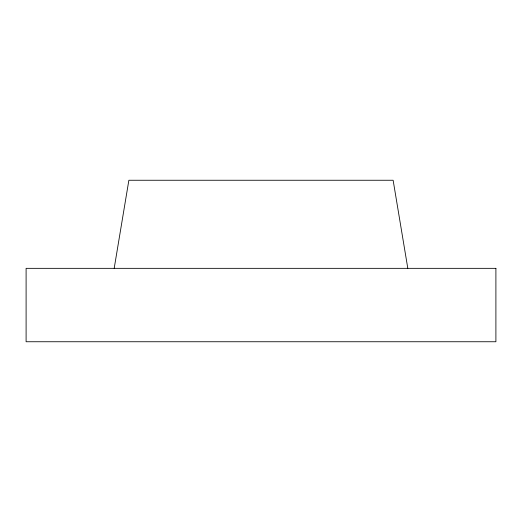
<?xml version="1.0" encoding="UTF-8"?>
<svg xmlns="http://www.w3.org/2000/svg" width="522" height="522" viewBox="0 0 522 522"><rect width="100%" height="100%" fill="white"/><g stroke="black" fill="none" stroke-linecap="round" stroke-linejoin="round"><path stroke-width="0.78" d="M114.188 268.341L128.869 180.253L393.131 180.253L407.812 268.341M495.9 268.341L26.1 268.341L26.1 341.747L495.9 341.747L495.9 268.341"/></g></svg>
